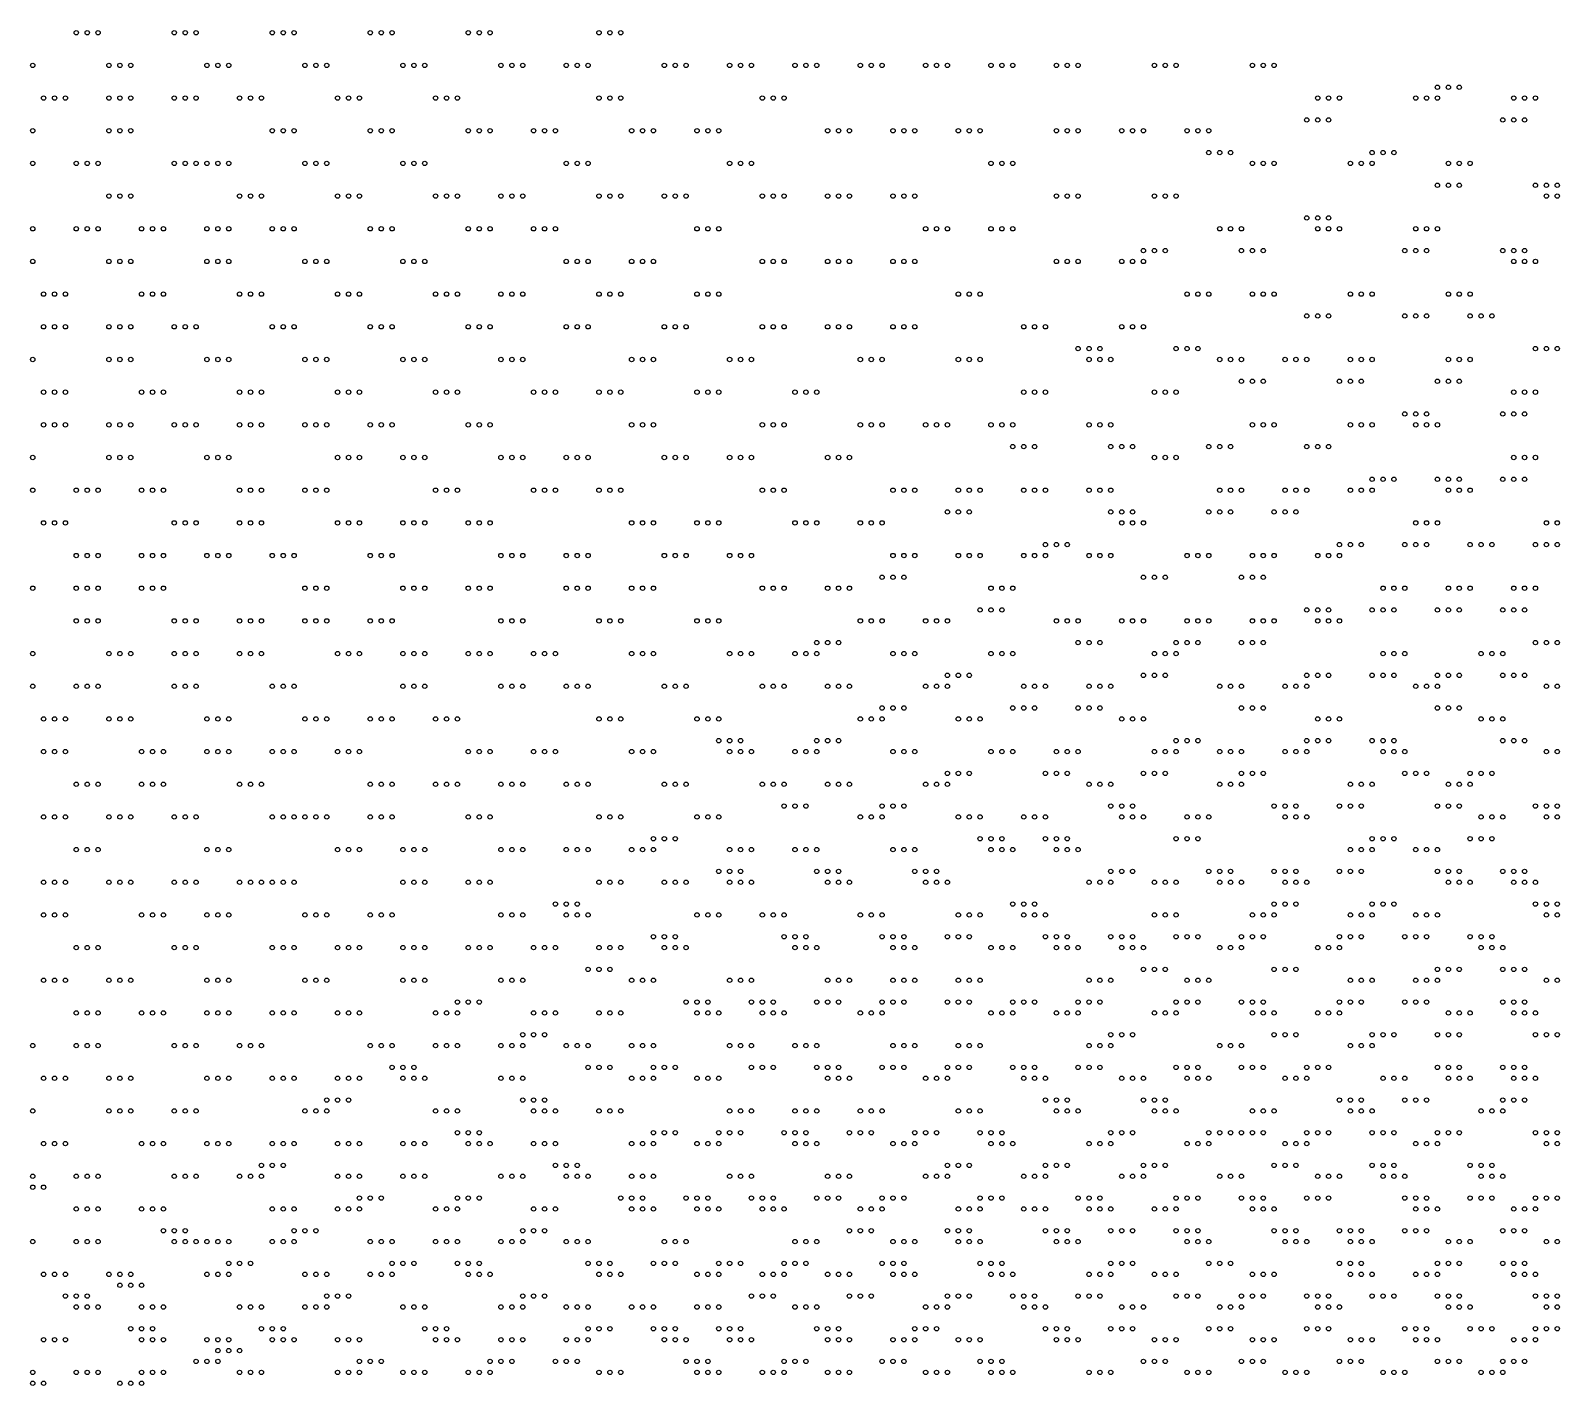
# Model space of a CAD drawing. Header units: millimetres. Extents: x 0 to 280, y 1 to 500.
# Drawn here: x 139.8 to 280.2, y 375.8 to 500.2 of the extents above; entities that cross this region are included whole.
import ezdxf

# ---------------------------------------------------------------- set-up
doc = ezdxf.new("R2010")
doc.units = ezdxf.units.MM
doc.layers.get('0').update_dxf_attribs({"linetype": 'CONTINUOUS'})

msp = doc.modelspace()

# ---------------------------------------------------------------- linework, layer by layer
for centre in [(144, 500), (145, 500), (146, 500), (153, 500), (154, 500), (155, 500), (162, 500), (163, 500), (164, 500), (171, 500), (172, 500), (173, 500), (180, 500), (181, 500), (182, 500), (192, 500), (193, 500), (194, 500), (140, 497), (147, 497), (148, 497), (149, 497), (156, 497), (157, 497), (158, 497), (165, 497), (166, 497), (167, 497), (174, 497), (175, 497), (176, 497), (183, 497), (184, 497), (185, 497), (189, 497), (190, 497), (191, 497), (198, 497), (199, 497), (200, 497), (204, 497), (205, 497), (206, 497), (210, 497), (211, 497), (212, 497), (216, 497), (217, 497), (218, 497), (222, 497), (223, 497), (224, 497), (228, 497), (229, 497), (230, 497), (234, 497), (235, 497), (236, 497), (243, 497), (244, 497), (245, 497), (252, 497), (253, 497), (254, 497), (269, 495), (270, 495), (271, 495), (141, 494), (142, 494), (143, 494), (147, 494), (148, 494), (149, 494), (153, 494), (154, 494), (155, 494), (159, 494), (160, 494), (161, 494), (168, 494), (169, 494), (170, 494), (177, 494), (178, 494), (179, 494), (192, 494), (193, 494), (194, 494), (207, 494), (208, 494), (209, 494), (258, 494), (259, 494), (260, 494), (267, 494), (268, 494), (269, 494), (276, 494), (277, 494), (278, 494), (257, 492), (258, 492), (259, 492), (275, 492), (276, 492), (277, 492), (140, 491), (147, 491), (148, 491), (149, 491), (162, 491), (163, 491), (164, 491), (171, 491), (172, 491), (173, 491), (180, 491), (181, 491), (182, 491), (186, 491), (187, 491), (188, 491), (195, 491), (196, 491), (197, 491), (201, 491), (202, 491), (203, 491), (213, 491), (214, 491), (215, 491), (219, 491), (220, 491), (221, 491), (225, 491), (226, 491), (227, 491), (234, 491), (235, 491), (236, 491), (240, 491), (241, 491), (242, 491), (246, 491), (247, 491), (248, 491), (248, 489), (249, 489), (250, 489), (263, 489), (264, 489), (265, 489), (140, 488), (144, 488), (145, 488), (146, 488), (153, 488), (154, 488), (155, 488), (156, 488), (157, 488), (158, 488), (165, 488), (166, 488), (167, 488), (174, 488), (175, 488), (176, 488), (189, 488), (190, 488), (191, 488), (204, 488), (205, 488), (206, 488), (228, 488), (229, 488), (230, 488), (252, 488), (253, 488), (254, 488), (261, 488), (262, 488), (263, 488), (270, 488), (271, 488), (272, 488), (269, 486), (270, 486), (271, 486), (278, 486), (279, 486), (280, 486), (147, 485), (148, 485), (149, 485), (159, 485), (160, 485), (161, 485), (168, 485), (169, 485), (170, 485), (177, 485), (178, 485), (179, 485), (183, 485), (184, 485), (185, 485), (192, 485), (193, 485), (194, 485), (198, 485), (199, 485), (200, 485), (207, 485), (208, 485), (209, 485), (213, 485), (214, 485), (215, 485), (219, 485), (220, 485), (221, 485), (234, 485), (235, 485), (236, 485), (243, 485), (244, 485), (245, 485), (279, 485), (280, 485), (257, 483), (258, 483), (259, 483), (140, 482), (144, 482), (145, 482), (146, 482), (150, 482), (151, 482), (152, 482), (156, 482), (157, 482), (158, 482), (162, 482), (163, 482), (164, 482), (171, 482), (172, 482), (173, 482), (180, 482), (181, 482), (182, 482), (186, 482), (187, 482), (188, 482), (201, 482), (202, 482), (203, 482), (222, 482), (223, 482), (224, 482), (228, 482), (229, 482), (230, 482), (249, 482), (250, 482), (251, 482), (258, 482), (259, 482), (260, 482), (267, 482), (268, 482), (269, 482), (242, 480), (243, 480), (244, 480), (251, 480), (252, 480), (253, 480), (266, 480), (267, 480), (268, 480), (275, 480), (276, 480), (277, 480), (140, 479), (147, 479), (148, 479), (149, 479), (156, 479), (157, 479), (158, 479), (165, 479), (166, 479), (167, 479), (174, 479), (175, 479), (176, 479), (189, 479), (190, 479), (191, 479), (195, 479), (196, 479), (197, 479), (207, 479), (208, 479), (209, 479), (213, 479), (214, 479), (215, 479), (219, 479), (220, 479), (221, 479), (234, 479), (235, 479), (236, 479), (240, 479), (241, 479), (242, 479), (276, 479), (277, 479), (278, 479), (141, 476), (142, 476), (143, 476), (150, 476), (151, 476), (152, 476), (159, 476), (160, 476), (161, 476), (168, 476), (169, 476), (170, 476), (177, 476), (178, 476), (179, 476), (183, 476), (184, 476), (185, 476), (192, 476), (193, 476), (194, 476), (201, 476), (202, 476), (203, 476), (225, 476), (226, 476), (227, 476), (246, 476), (247, 476), (248, 476), (252, 476), (253, 476), (254, 476), (261, 476), (262, 476), (263, 476), (270, 476), (271, 476), (272, 476), (141, 473), (142, 473), (143, 473), (147, 473), (148, 473), (149, 473), (153, 473), (154, 473), (155, 473), (162, 473), (163, 473), (164, 473), (171, 473), (172, 473), (173, 473), (180, 473), (181, 473), (182, 473), (189, 473), (190, 473), (191, 473), (198, 473), (199, 473), (200, 473), (207, 473), (208, 473), (209, 473), (213, 473), (214, 473), (215, 473), (219, 473), (220, 473), (221, 473), (231, 473), (232, 473), (233, 473), (240, 473), (241, 473), (242, 473), (257, 474), (258, 474), (259, 474), (266, 474), (267, 474), (268, 474), (272, 474), (273, 474), (274, 474), (236, 471), (237, 471), (238, 471), (245, 471), (246, 471), (247, 471), (278, 471), (279, 471), (280, 471), (140, 470), (147, 470), (148, 470), (149, 470), (156, 470), (157, 470), (158, 470), (165, 470), (166, 470), (167, 470), (174, 470), (175, 470), (176, 470), (183, 470), (184, 470), (185, 470), (195, 470), (196, 470), (197, 470), (204, 470), (205, 470), (206, 470), (216, 470), (217, 470), (218, 470), (225, 470), (226, 470), (227, 470), (237, 470), (238, 470), (239, 470), (249, 470), (250, 470), (251, 470), (255, 470), (256, 470), (257, 470), (261, 470), (262, 470), (263, 470), (270, 470), (271, 470), (272, 470), (251, 468), (252, 468), (253, 468), (260, 468), (261, 468), (262, 468), (269, 468), (270, 468), (271, 468), (141, 467), (142, 467), (143, 467), (150, 467), (151, 467), (152, 467), (159, 467), (160, 467), (161, 467), (168, 467), (169, 467), (170, 467), (177, 467), (178, 467), (179, 467), (186, 467), (187, 467), (188, 467), (192, 467), (193, 467), (194, 467), (201, 467), (202, 467), (203, 467), (210, 467), (211, 467), (212, 467), (231, 467), (232, 467), (233, 467), (243, 467), (244, 467), (245, 467), (276, 467), (277, 467), (278, 467), (266, 465), (267, 465), (268, 465), (275, 465), (276, 465), (277, 465), (141, 464), (142, 464), (143, 464), (147, 464), (148, 464), (149, 464), (153, 464), (154, 464), (155, 464), (159, 464), (160, 464), (161, 464), (165, 464), (166, 464), (167, 464), (171, 464), (172, 464), (173, 464), (180, 464), (181, 464), (182, 464), (195, 464), (196, 464), (197, 464), (207, 464), (208, 464), (209, 464), (216, 464), (217, 464), (218, 464), (222, 464), (223, 464), (224, 464), (228, 464), (229, 464), (230, 464), (237, 464), (238, 464), (239, 464), (252, 464), (253, 464), (254, 464), (261, 464), (262, 464), (263, 464), (267, 464), (268, 464), (269, 464), (230, 462), (231, 462), (232, 462), (239, 462), (240, 462), (241, 462), (248, 462), (249, 462), (250, 462), (257, 462), (258, 462), (259, 462), (140, 461), (147, 461), (148, 461), (149, 461), (156, 461), (157, 461), (158, 461), (168, 461), (169, 461), (170, 461), (174, 461), (175, 461), (176, 461), (183, 461), (184, 461), (185, 461), (189, 461), (190, 461), (191, 461), (198, 461), (199, 461), (200, 461), (204, 461), (205, 461), (206, 461), (213, 461), (214, 461), (215, 461), (243, 461), (244, 461), (245, 461), (276, 461), (277, 461), (278, 461), (263, 459), (264, 459), (265, 459), (269, 459), (270, 459), (271, 459), (275, 459), (276, 459), (277, 459), (140, 458), (144, 458), (145, 458), (146, 458), (150, 458), (151, 458), (152, 458), (159, 458), (160, 458), (161, 458), (165, 458), (166, 458), (167, 458), (177, 458), (178, 458), (179, 458), (186, 458), (187, 458), (188, 458), (192, 458), (193, 458), (194, 458), (207, 458), (208, 458), (209, 458), (219, 458), (220, 458), (221, 458), (225, 458), (226, 458), (227, 458), (231, 458), (232, 458), (233, 458), (237, 458), (238, 458), (239, 458), (249, 458), (250, 458), (251, 458), (255, 458), (256, 458), (257, 458), (261, 458), (262, 458), (263, 458), (270, 458), (271, 458), (272, 458), (141, 455), (142, 455), (143, 455), (153, 455), (154, 455), (155, 455), (159, 455), (160, 455), (161, 455), (168, 455), (169, 455), (170, 455), (174, 455), (175, 455), (176, 455), (180, 455), (181, 455), (182, 455), (195, 455), (196, 455), (197, 455), (201, 455), (202, 455), (203, 455), (210, 455), (211, 455), (212, 455), (216, 455), (217, 455), (218, 455), (224, 456), (225, 456), (226, 456), (239, 456), (240, 456), (240, 455), (241, 456), (241, 455), (242, 455), (248, 456), (249, 456), (250, 456), (254, 456), (255, 456), (256, 456), (267, 455), (268, 455), (269, 455), (279, 455), (280, 455), (144, 452), (145, 452), (146, 452), (150, 452), (151, 452), (152, 452), (156, 452), (157, 452), (158, 452), (162, 452), (163, 452), (164, 452), (171, 452), (172, 452), (173, 452), (183, 452), (184, 452), (185, 452), (189, 452), (190, 452), (191, 452), (198, 452), (199, 452), (200, 452), (204, 452), (205, 452), (206, 452), (219, 452), (220, 452), (221, 452), (225, 452), (226, 452), (227, 452), (231, 452), (232, 452), (233, 453), (233, 452), (234, 453), (235, 453), (237, 452), (238, 452), (239, 452), (246, 452), (247, 452), (248, 452), (252, 452), (253, 452), (254, 452), (258, 452), (259, 452), (260, 453), (260, 452), (261, 453), (262, 453), (266, 453), (267, 453), (268, 453), (272, 453), (273, 453), (274, 453), (278, 453), (279, 453), (280, 453), (218, 450), (219, 450), (220, 450), (242, 450), (243, 450), (244, 450), (251, 450), (252, 450), (253, 450), (140, 449), (144, 449), (145, 449), (146, 449), (150, 449), (151, 449), (152, 449), (165, 449), (166, 449), (167, 449), (174, 449), (175, 449), (176, 449), (180, 449), (181, 449), (182, 449), (189, 449), (190, 449), (191, 449), (195, 449), (196, 449), (197, 449), (207, 449), (208, 449), (209, 449), (213, 449), (214, 449), (215, 449), (228, 449), (229, 449), (230, 449), (264, 449), (265, 449), (266, 449), (270, 449), (271, 449), (272, 449), (276, 449), (277, 449), (278, 449), (227, 447), (228, 447), (229, 447), (257, 447), (258, 447), (259, 447), (263, 447), (264, 447), (265, 447), (269, 447), (270, 447), (271, 447), (275, 447), (276, 447), (277, 447), (144, 446), (145, 446), (146, 446), (153, 446), (154, 446), (155, 446), (159, 446), (160, 446), (161, 446), (165, 446), (166, 446), (167, 446), (171, 446), (172, 446), (173, 446), (183, 446), (184, 446), (185, 446), (192, 446), (193, 446), (194, 446), (201, 446), (202, 446), (203, 446), (216, 446), (217, 446), (218, 446), (222, 446), (223, 446), (224, 446), (234, 446), (235, 446), (236, 446), (240, 446), (241, 446), (242, 446), (246, 446), (247, 446), (248, 446), (252, 446), (253, 446), (254, 446), (258, 446), (259, 446), (260, 446), (212, 444), (213, 444), (214, 444), (236, 444), (237, 444), (238, 444), (245, 444), (246, 444), (247, 444), (251, 444), (252, 444), (253, 444), (278, 444), (279, 444), (280, 444), (140, 443), (147, 443), (148, 443), (149, 443), (153, 443), (154, 443), (155, 443), (159, 443), (160, 443), (161, 443), (168, 443), (169, 443), (170, 443), (174, 443), (175, 443), (176, 443), (180, 443), (181, 443), (182, 443), (186, 443), (187, 443), (188, 443), (195, 443), (196, 443), (197, 443), (204, 443), (205, 443), (206, 443), (210, 443), (211, 443), (212, 443), (219, 443), (220, 443), (221, 443), (228, 443), (229, 443), (230, 443), (243, 443), (244, 443), (245, 443), (264, 443), (265, 443), (266, 443), (273, 443), (274, 443), (275, 443), (224, 441), (225, 441), (226, 441), (242, 441), (243, 441), (244, 441), (257, 441), (258, 441), (259, 441), (263, 441), (264, 441), (265, 441), (269, 441), (270, 441), (271, 441), (275, 441), (276, 441), (277, 441), (140, 440), (144, 440), (145, 440), (146, 440), (153, 440), (154, 440), (155, 440), (162, 440), (163, 440), (164, 440), (174, 440), (175, 440), (176, 440), (183, 440), (184, 440), (185, 440), (189, 440), (190, 440), (191, 440), (198, 440), (199, 440), (200, 440), (207, 440), (208, 440), (209, 440), (213, 440), (214, 440), (215, 440), (222, 440), (223, 440), (224, 440), (231, 440), (232, 440), (233, 440), (237, 440), (238, 440), (239, 440), (249, 440), (250, 440), (251, 440), (255, 440), (256, 440), (257, 440), (267, 440), (268, 440), (269, 440), (279, 440), (280, 440), (218, 438), (219, 438), (220, 438), (230, 438), (231, 438), (232, 438), (236, 438), (237, 438), (238, 438), (251, 438), (252, 438), (253, 438), (269, 438), (270, 438), (271, 438), (141, 437), (142, 437), (143, 437), (147, 437), (148, 437), (149, 437), (156, 437), (157, 437), (158, 437), (165, 437), (166, 437), (167, 437), (171, 437), (172, 437), (173, 437), (177, 437), (178, 437), (179, 437), (192, 437), (193, 437), (194, 437), (201, 437), (202, 437), (203, 437), (216, 437), (217, 437), (218, 437), (225, 437), (226, 437), (227, 437), (240, 437), (241, 437), (242, 437), (258, 437), (259, 437), (260, 437), (273, 437), (274, 437), (275, 437), (141, 434), (142, 434), (143, 434), (150, 434), (151, 434), (152, 434), (156, 434), (157, 434), (158, 434), (162, 434), (163, 434), (164, 434), (168, 434), (169, 434), (170, 434), (180, 434), (181, 434), (182, 434), (186, 434), (187, 434), (188, 434), (195, 434), (196, 434), (197, 434), (203, 435), (204, 435), (204, 434), (205, 435), (205, 434), (206, 434), (210, 434), (211, 434), (212, 435), (212, 434), (213, 435), (214, 435), (219, 434), (220, 434), (221, 434), (228, 434), (229, 434), (230, 434), (234, 434), (235, 434), (236, 434), (243, 434), (244, 434), (245, 435), (245, 434), (246, 435), (247, 435), (249, 434), (250, 434), (251, 434), (255, 434), (256, 434), (257, 435), (257, 434), (258, 435), (259, 435), (263, 435), (264, 435), (264, 434), (265, 435), (265, 434), (266, 434), (275, 435), (276, 435), (277, 435), (279, 434), (280, 434), (144, 431), (145, 431), (146, 431), (150, 431), (151, 431), (152, 431), (159, 431), (160, 431), (161, 431), (171, 431), (172, 431), (173, 431), (177, 431), (178, 431), (179, 431), (183, 431), (184, 431), (185, 431), (189, 431), (190, 431), (191, 431), (198, 431), (199, 431), (200, 431), (207, 431), (208, 431), (209, 431), (213, 431), (214, 431), (215, 431), (222, 431), (223, 431), (224, 432), (224, 431), (225, 432), (226, 432), (233, 432), (234, 432), (235, 432), (237, 431), (238, 431), (239, 431), (242, 432), (243, 432), (244, 432), (249, 431), (250, 431), (251, 432), (251, 431), (252, 432), (253, 432), (261, 431), (262, 431), (263, 431), (266, 432), (267, 432), (268, 432), (270, 431), (271, 431), (272, 432), (272, 431), (273, 432), (274, 432), (209, 429), (210, 429), (211, 429), (218, 429), (219, 429), (220, 429), (239, 429), (240, 429), (241, 429), (254, 429), (255, 429), (256, 429), (260, 429), (261, 429), (262, 429), (269, 429), (270, 429), (271, 429), (278, 429), (279, 429), (280, 429), (141, 428), (142, 428), (143, 428), (147, 428), (148, 428), (149, 428), (153, 428), (154, 428), (155, 428), (162, 428), (163, 428), (164, 428), (165, 428), (166, 428), (167, 428), (171, 428), (172, 428), (173, 428), (180, 428), (181, 428), (182, 428), (192, 428), (193, 428), (194, 428), (201, 428), (202, 428), (203, 428), (216, 428), (217, 428), (218, 428), (225, 428), (226, 428), (227, 428), (231, 428), (232, 428), (233, 428), (240, 428), (241, 428), (242, 428), (246, 428), (247, 428), (248, 428), (255, 428), (256, 428), (257, 428), (273, 428), (274, 428), (275, 428), (279, 428), (280, 428), (197, 426), (198, 426), (199, 426), (227, 426), (228, 426), (229, 426), (233, 426), (234, 426), (235, 426), (245, 426), (246, 426), (247, 426), (263, 426), (264, 426), (265, 426), (272, 426), (273, 426), (274, 426), (144, 425), (145, 425), (146, 425), (156, 425), (157, 425), (158, 425), (168, 425), (169, 425), (170, 425), (174, 425), (175, 425), (176, 425), (183, 425), (184, 425), (185, 425), (189, 425), (190, 425), (191, 425), (195, 425), (196, 425), (197, 425), (204, 425), (205, 425), (206, 425), (210, 425), (211, 425), (212, 425), (219, 425), (220, 425), (221, 425), (228, 425), (229, 425), (230, 425), (234, 425), (235, 425), (236, 425), (261, 425), (262, 425), (263, 425), (267, 425), (268, 425), (269, 425), (203, 423), (204, 423), (205, 423), (212, 423), (213, 423), (214, 423), (221, 423), (222, 423), (223, 423), (239, 423), (240, 423), (241, 423), (248, 423), (249, 423), (250, 423), (254, 423), (255, 423), (256, 423), (260, 423), (261, 423), (262, 423), (269, 423), (270, 423), (271, 423), (275, 423), (276, 423), (277, 423), (141, 422), (142, 422), (143, 422), (147, 422), (148, 422), (149, 422), (153, 422), (154, 422), (155, 422), (159, 422), (160, 422), (161, 422), (162, 422), (163, 422), (164, 422), (174, 422), (175, 422), (176, 422), (180, 422), (181, 422), (182, 422), (192, 422), (193, 422), (194, 422), (198, 422), (199, 422), (200, 422), (204, 422), (205, 422), (206, 422), (213, 422), (214, 422), (215, 422), (222, 422), (223, 422), (224, 422), (237, 422), (238, 422), (239, 422), (243, 422), (244, 422), (245, 422), (249, 422), (250, 422), (251, 422), (255, 422), (256, 422), (257, 422), (270, 422), (271, 422), (272, 422), (276, 422), (277, 422), (278, 422), (188, 420), (189, 420), (190, 420), (230, 420), (231, 420), (232, 420), (254, 420), (255, 420), (256, 420), (263, 420), (264, 420), (265, 420), (278, 420), (279, 420), (280, 420), (141, 419), (142, 419), (143, 419), (150, 419), (151, 419), (152, 419), (156, 419), (157, 419), (158, 419), (165, 419), (166, 419), (167, 419), (171, 419), (172, 419), (173, 419), (183, 419), (184, 419), (185, 419), (189, 419), (190, 419), (191, 419), (201, 419), (202, 419), (203, 419), (207, 419), (208, 419), (209, 419), (216, 419), (217, 419), (218, 419), (225, 419), (226, 419), (227, 419), (231, 419), (232, 419), (233, 419), (243, 419), (244, 419), (245, 419), (252, 419), (253, 419), (254, 419), (261, 419), (262, 419), (263, 419), (267, 419), (268, 419), (269, 419), (279, 419), (280, 419), (197, 417), (198, 417), (199, 417), (209, 417), (210, 417), (211, 417), (218, 417), (219, 417), (220, 417), (224, 417), (225, 417), (226, 417), (233, 417), (234, 417), (235, 417), (239, 417), (240, 417), (241, 417), (245, 417), (246, 417), (247, 417), (251, 417), (252, 417), (253, 417), (260, 417), (261, 417), (262, 417), (266, 417), (267, 417), (268, 417), (272, 417), (273, 417), (274, 417), (144, 416), (145, 416), (146, 416), (153, 416), (154, 416), (155, 416), (162, 416), (163, 416), (164, 416), (168, 416), (169, 416), (170, 416), (174, 416), (175, 416), (176, 416), (180, 416), (181, 416), (182, 416), (186, 416), (187, 416), (188, 416), (192, 416), (193, 416), (194, 416), (198, 416), (199, 416), (200, 416), (210, 416), (211, 416), (212, 416), (219, 416), (220, 416), (221, 416), (228, 416), (229, 416), (230, 416), (234, 416), (235, 416), (236, 416), (240, 416), (241, 416), (242, 416), (249, 416), (250, 416), (251, 416), (258, 416), (259, 416), (260, 416), (273, 416), (274, 416), (275, 416), (191, 414), (192, 414), (193, 414), (242, 414), (243, 414), (244, 414), (254, 414), (255, 414), (256, 414), (269, 414), (270, 414), (271, 414), (275, 414), (276, 414), (277, 414), (141, 413), (142, 413), (143, 413), (147, 413), (148, 413), (149, 413), (156, 413), (157, 413), (158, 413), (165, 413), (166, 413), (167, 413), (174, 413), (175, 413), (176, 413), (183, 413), (184, 413), (185, 413), (195, 413), (196, 413), (197, 413), (204, 413), (205, 413), (206, 413), (213, 413), (214, 413), (215, 413), (219, 413), (220, 413), (221, 413), (225, 413), (226, 413), (227, 413), (237, 413), (238, 413), (239, 413), (246, 413), (247, 413), (248, 413), (261, 413), (262, 413), (263, 413), (267, 413), (268, 413), (269, 413), (279, 413), (280, 413), (144, 410), (145, 410), (146, 410), (150, 410), (151, 410), (152, 410), (156, 410), (157, 410), (158, 410), (162, 410), (163, 410), (164, 410), (168, 410), (169, 410), (170, 410), (177, 410), (178, 410), (179, 411), (179, 410), (180, 411), (181, 411), (186, 410), (187, 410), (188, 410), (192, 410), (193, 410), (194, 410), (200, 411), (201, 411), (201, 410), (202, 411), (202, 410), (203, 410), (206, 411), (207, 411), (207, 410), (208, 411), (208, 410), (209, 410), (212, 411), (213, 411), (214, 411), (216, 410), (217, 410), (218, 411), (218, 410), (219, 411), (220, 411), (224, 411), (225, 411), (226, 411), (228, 410), (229, 410), (230, 411), (230, 410), (231, 411), (232, 411), (234, 410), (235, 410), (236, 411), (236, 410), (237, 411), (238, 411), (243, 410), (244, 410), (245, 411), (245, 410), (246, 411), (247, 411), (251, 411), (252, 411), (252, 410), (253, 411), (253, 410), (254, 410), (258, 410), (259, 410), (260, 411), (260, 410), (261, 411), (262, 411), (266, 411), (267, 411), (268, 411), (270, 410), (271, 410), (272, 410), (275, 411), (276, 411), (276, 410), (277, 411), (277, 410), (278, 410), (140, 407), (144, 407), (145, 407), (146, 407), (153, 407), (154, 407), (155, 407), (159, 407), (160, 407), (161, 407), (171, 407), (172, 407), (173, 407), (177, 407), (178, 407), (179, 407), (183, 407), (184, 407), (185, 408), (185, 407), (186, 408), (187, 408), (189, 407), (190, 407), (191, 407), (195, 407), (196, 407), (197, 407), (204, 407), (205, 407), (206, 407), (210, 407), (211, 407), (212, 407), (219, 407), (220, 407), (221, 407), (225, 407), (226, 407), (227, 407), (237, 407), (238, 407), (239, 408), (239, 407), (240, 408), (241, 408), (249, 407), (250, 407), (251, 407), (254, 408), (255, 408), (256, 408), (261, 407), (262, 407), (263, 408), (263, 407), (264, 408), (265, 408), (269, 408), (270, 408), (271, 408), (278, 408), (279, 408), (280, 408), (173, 405), (174, 405), (175, 405), (191, 405), (192, 405), (193, 405), (197, 405), (198, 405), (199, 405), (206, 405), (207, 405), (208, 405), (212, 405), (213, 405), (214, 405), (218, 405), (219, 405), (220, 405), (224, 405), (225, 405), (226, 405), (230, 405), (231, 405), (232, 405), (236, 405), (237, 405), (238, 405), (245, 405), (246, 405), (247, 405), (251, 405), (252, 405), (253, 405), (257, 405), (258, 405), (259, 405), (269, 405), (270, 405), (271, 405), (275, 405), (276, 405), (277, 405), (141, 404), (142, 404), (143, 404), (147, 404), (148, 404), (149, 404), (156, 404), (157, 404), (158, 404), (162, 404), (163, 404), (164, 404), (168, 404), (169, 404), (170, 404), (174, 404), (175, 404), (176, 404), (183, 404), (184, 404), (185, 404), (195, 404), (196, 404), (197, 404), (201, 404), (202, 404), (203, 404), (213, 404), (214, 404), (215, 404), (222, 404), (223, 404), (224, 404), (231, 404), (232, 404), (233, 404), (240, 404), (241, 404), (242, 404), (246, 404), (247, 404), (248, 404), (255, 404), (256, 404), (257, 404), (264, 404), (265, 404), (266, 404), (270, 404), (271, 404), (272, 404), (276, 404), (277, 404), (278, 404), (167, 402), (168, 402), (169, 402), (185, 402), (186, 402), (187, 402), (233, 402), (234, 402), (235, 402), (242, 402), (243, 402), (244, 402), (260, 402), (261, 402), (262, 402), (266, 402), (267, 402), (268, 402), (275, 402), (276, 402), (277, 402), (140, 401), (147, 401), (148, 401), (149, 401), (153, 401), (154, 401), (155, 401), (165, 401), (166, 401), (167, 401), (177, 401), (178, 401), (179, 401), (186, 401), (187, 401), (188, 401), (192, 401), (193, 401), (194, 401), (204, 401), (205, 401), (206, 401), (210, 401), (211, 401), (212, 401), (216, 401), (217, 401), (218, 401), (225, 401), (226, 401), (227, 401), (234, 401), (235, 401), (236, 401), (243, 401), (244, 401), (245, 401), (252, 401), (253, 401), (254, 401), (261, 401), (262, 401), (263, 401), (273, 401), (274, 401), (275, 401), (179, 399), (180, 399), (181, 399), (197, 399), (198, 399), (199, 399), (203, 399), (204, 399), (205, 399), (209, 399), (210, 399), (211, 399), (215, 399), (216, 399), (217, 399), (221, 399), (222, 399), (223, 399), (227, 399), (228, 399), (229, 399), (239, 399), (240, 399), (241, 399), (248, 399), (249, 399), (250, 399), (251, 399), (252, 399), (253, 399), (257, 399), (258, 399), (259, 399), (263, 399), (264, 399), (265, 399), (269, 399), (270, 399), (271, 399), (278, 399), (279, 399), (280, 399), (141, 398), (142, 398), (143, 398), (150, 398), (151, 398), (152, 398), (156, 398), (157, 398), (158, 398), (162, 398), (163, 398), (164, 398), (168, 398), (169, 398), (170, 398), (174, 398), (175, 398), (176, 398), (180, 398), (181, 398), (182, 398), (186, 398), (187, 398), (188, 398), (195, 398), (196, 398), (197, 398), (201, 398), (202, 398), (203, 398), (210, 398), (211, 398), (212, 398), (219, 398), (220, 398), (221, 398), (228, 398), (229, 398), (230, 398), (237, 398), (238, 398), (239, 398), (246, 398), (247, 398), (248, 398), (255, 398), (256, 398), (257, 398), (267, 398), (268, 398), (269, 398), (279, 398), (280, 398), (161, 396), (162, 396), (163, 396), (188, 396), (189, 396), (190, 396), (224, 396), (225, 396), (226, 396), (233, 396), (234, 396), (235, 396), (242, 396), (243, 396), (244, 396), (254, 396), (255, 396), (256, 396), (263, 396), (264, 396), (265, 396), (272, 396), (273, 396), (274, 396), (140, 395), (144, 395), (145, 395), (146, 395), (153, 395), (154, 395), (155, 395), (159, 395), (160, 395), (161, 395), (168, 395), (169, 395), (170, 395), (174, 395), (175, 395), (176, 395), (183, 395), (184, 395), (185, 395), (189, 395), (190, 395), (191, 395), (195, 395), (196, 395), (197, 395), (204, 395), (205, 395), (206, 395), (213, 395), (214, 395), (215, 395), (222, 395), (223, 395), (224, 395), (231, 395), (232, 395), (233, 395), (240, 395), (241, 395), (242, 395), (249, 395), (250, 395), (251, 395), (258, 395), (259, 395), (260, 395), (264, 395), (265, 395), (266, 395), (273, 395), (274, 395), (275, 395), (140, 394), (141, 394), (170, 393), (171, 393), (172, 393), (179, 393), (180, 393), (181, 393), (194, 393), (195, 393), (196, 393), (200, 393), (201, 393), (202, 393), (206, 393), (207, 393), (208, 393), (212, 393), (213, 393), (214, 393), (218, 393), (219, 393), (220, 393), (227, 393), (228, 393), (229, 393), (236, 393), (237, 393), (238, 393), (245, 393), (246, 393), (247, 393), (251, 393), (252, 393), (253, 393), (257, 393), (258, 393), (259, 393), (266, 393), (267, 393), (268, 393), (272, 393), (273, 393), (274, 393), (278, 393), (279, 393), (280, 393), (144, 392), (145, 392), (146, 392), (150, 392), (151, 392), (152, 392), (162, 392), (163, 392), (164, 392), (168, 392), (169, 392), (170, 392), (177, 392), (178, 392), (179, 392), (186, 392), (187, 392), (188, 392), (195, 392), (196, 392), (197, 392), (201, 392), (202, 392), (203, 392), (207, 392), (208, 392), (209, 392), (216, 392), (217, 392), (218, 392), (225, 392), (226, 392), (227, 392), (231, 392), (232, 392), (233, 392), (237, 392), (238, 392), (239, 392), (243, 392), (244, 392), (245, 392), (252, 392), (253, 392), (254, 392), (267, 392), (268, 392), (269, 392), (276, 392), (277, 392), (278, 392), (140, 389), (144, 389), (145, 389), (146, 389), (152, 390), (153, 390), (153, 389), (154, 390), (154, 389), (155, 389), (156, 389), (157, 389), (158, 389), (162, 389), (163, 389), (164, 390), (164, 389), (165, 390), (166, 390), (171, 389), (172, 389), (173, 389), (177, 389), (178, 389), (179, 389), (183, 389), (184, 389), (185, 390), (185, 389), (186, 390), (187, 390), (189, 389), (190, 389), (191, 389), (198, 389), (199, 389), (200, 389), (210, 389), (211, 389), (212, 389), (215, 390), (216, 390), (217, 390), (219, 389), (220, 389), (221, 389), (224, 390), (225, 390), (225, 389), (226, 390), (226, 389), (227, 389), (233, 390), (234, 390), (234, 389), (235, 390), (235, 389), (236, 389), (239, 390), (240, 390), (241, 390), (245, 390), (246, 390), (246, 389), (247, 390), (247, 389), (248, 389), (254, 390), (255, 390), (255, 389), (256, 390), (256, 389), (257, 389), (260, 390), (261, 390), (261, 389), (262, 390), (262, 389), (263, 389), (266, 390), (267, 390), (268, 390), (270, 389), (271, 389), (272, 389), (275, 390), (276, 390), (277, 390), (279, 389), (280, 389), (141, 386), (142, 386), (143, 386), (147, 386), (148, 386), (149, 386), (156, 386), (157, 386), (158, 387), (158, 386), (159, 387), (160, 387), (165, 386), (166, 386), (167, 386), (171, 386), (172, 386), (173, 387), (173, 386), (174, 387), (175, 387), (179, 387), (180, 387), (180, 386), (181, 387), (181, 386), (182, 386), (191, 387), (192, 387), (192, 386), (193, 387), (193, 386), (194, 386), (197, 387), (198, 387), (199, 387), (201, 386), (202, 386), (203, 387), (203, 386), (204, 387), (205, 387), (207, 386), (208, 386), (209, 387), (209, 386), (210, 387), (211, 387), (213, 386), (214, 386), (215, 386), (218, 387), (219, 387), (219, 386), (220, 387), (220, 386), (221, 386), (227, 387), (228, 387), (228, 386), (229, 387), (229, 386), (230, 386), (237, 386), (238, 386), (239, 387), (239, 386), (240, 387), (241, 387), (243, 386), (244, 386), (245, 386), (248, 387), (249, 387), (250, 387), (252, 386), (253, 386), (254, 386), (260, 387), (261, 387), (261, 386), (262, 387), (262, 386), (263, 386), (267, 386), (268, 386), (269, 387), (269, 386), (270, 387), (271, 387), (275, 387), (276, 387), (276, 386), (277, 387), (277, 386), (278, 386), (148, 385), (149, 385), (150, 385), (143, 384), (144, 384), (145, 384), (167, 384), (168, 384), (169, 384), (185, 384), (186, 384), (187, 384), (206, 384), (207, 384), (208, 384), (215, 384), (216, 384), (217, 384), (224, 384), (225, 384), (226, 384), (230, 384), (231, 384), (232, 384), (236, 384), (237, 384), (238, 384), (245, 384), (246, 384), (247, 384), (251, 384), (252, 384), (253, 384), (257, 384), (258, 384), (259, 384), (263, 384), (264, 384), (265, 384), (269, 384), (270, 384), (271, 384), (278, 384), (279, 384), (280, 384), (144, 383), (145, 383), (146, 383), (150, 383), (151, 383), (152, 383), (159, 383), (160, 383), (161, 383), (165, 383), (166, 383), (167, 383), (174, 383), (175, 383), (176, 383), (183, 383), (184, 383), (185, 383), (189, 383), (190, 383), (191, 383), (195, 383), (196, 383), (197, 383), (201, 383), (202, 383), (203, 383), (210, 383), (211, 383), (212, 383), (222, 383), (223, 383), (224, 383), (231, 383), (232, 383), (233, 383), (240, 383), (241, 383), (242, 383), (249, 383), (250, 383), (251, 383), (258, 383), (259, 383), (260, 383), (270, 383), (271, 383), (272, 383), (279, 383), (280, 383), (149, 381), (150, 381), (151, 381), (161, 381), (162, 381), (163, 381), (176, 381), (177, 381), (178, 381), (191, 381), (192, 381), (193, 381), (197, 381), (198, 381), (199, 381), (203, 381), (204, 381), (205, 381), (212, 381), (213, 381), (214, 381), (221, 381), (222, 381), (223, 381), (233, 381), (234, 381), (235, 381), (239, 381), (240, 381), (241, 381), (248, 381), (249, 381), (250, 381), (257, 381), (258, 381), (259, 381), (266, 381), (267, 381), (268, 381), (272, 381), (273, 381), (274, 381), (278, 381), (279, 381), (280, 381), (141, 380), (142, 380), (143, 380), (150, 380), (151, 380), (152, 380), (156, 380), (157, 380), (157, 379), (158, 380), (158, 379), (159, 379), (162, 380), (163, 380), (164, 380), (168, 380), (169, 380), (170, 380), (177, 380), (178, 380), (179, 380), (183, 380), (184, 380), (185, 380), (189, 380), (190, 380), (191, 380), (198, 380), (199, 380), (200, 380), (204, 380), (205, 380), (206, 380), (213, 380), (214, 380), (215, 380), (219, 380), (220, 380), (221, 380), (225, 380), (226, 380), (227, 380), (234, 380), (235, 380), (236, 380), (243, 380), (244, 380), (245, 380), (252, 380), (253, 380), (254, 380), (261, 380), (262, 380), (263, 380), (267, 380), (268, 380), (269, 380), (276, 380), (277, 380), (278, 380), (155, 378), (156, 378), (157, 378), (170, 378), (171, 378), (172, 378), (182, 378), (183, 378), (184, 378), (188, 378), (189, 378), (190, 378), (200, 378), (201, 378), (202, 378), (209, 378), (210, 378), (211, 378), (218, 378), (219, 378), (220, 378), (227, 378), (228, 378), (229, 378), (242, 378), (243, 378), (244, 378), (251, 378), (252, 378), (253, 378), (260, 378), (261, 378), (262, 378), (269, 378), (270, 378), (271, 378), (275, 378), (276, 378), (277, 378), (140, 377), (144, 377), (145, 377), (146, 377), (150, 377), (151, 377), (152, 377), (159, 377), (160, 377), (161, 377), (168, 377), (169, 377), (170, 377), (174, 377), (175, 377), (176, 377), (180, 377), (181, 377), (182, 377), (192, 377), (193, 377), (194, 377), (201, 377), (202, 377), (203, 377), (207, 377), (208, 377), (209, 377), (213, 377), (214, 377), (215, 377), (222, 377), (223, 377), (224, 377), (228, 377), (229, 377), (230, 377), (237, 377), (238, 377), (239, 377), (246, 377), (247, 377), (248, 377), (255, 377), (256, 377), (257, 377), (264, 377), (265, 377), (266, 377), (273, 377), (274, 377), (275, 377), (140, 376), (141, 376), (148, 376), (149, 376), (150, 376)]:
    msp.add_circle(centre, 0.2)

doc.saveas('drawing.dxf')
